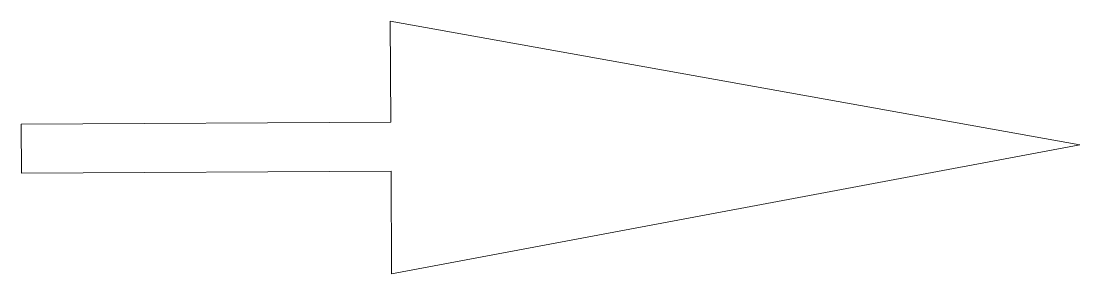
# Model space of a CAD drawing. Header units: metres. Extents: x -55 to 263, y -124 to 62.
# Drawn here: x 21.234 to 24.384, y 27.235 to 27.985 of the extents above; entities that cross this region are included whole.
import ezdxf

# ---------------------------------------------------------------- set-up
doc = ezdxf.new("R2010")
doc.units = ezdxf.units.M
for name, color, linetype, lineweight in [('0-1', 7, 'Continuous', 5), ('47VEGET-1', 53, 'Continuous', 5), ('70LINEA-2', 50, 'Continuous', 5)]:
    doc.layers.add(name, color=color, linetype=linetype, lineweight=lineweight)

# ---------------------------------------------------------------- blocks, each defined once
blk = doc.blocks.new('Street Paint - Arrow - Arrow-V267-A1 _ A250')
at = {"layer": '70LINEA-2'}
for p, q in [((24.3841, 27.6174), (22.3319, 27.9847)), ((22.3319, 27.9847), (22.3336, 27.6846)), ((22.3336, 27.6846), (21.2336, 27.6785)), ((21.2336, 27.6785), (21.2344, 27.5335)), ((24.3841, 27.6173), (22.336, 27.2346)), ((22.3361, 27.2347), (24.3841, 27.6174)), ((24.3841, 27.6173), (24.3841, 27.6174)), ((21.2344, 27.5335), (22.3344, 27.5395)), ((22.3343, 27.5394), (21.2344, 27.5333)), ((22.3344, 27.5395), (22.3361, 27.2347)), ((21.2344, 27.5333), (21.2344, 27.5335)), ((22.336, 27.2346), (22.3361, 27.2347))]:
    blk.add_line(p, q, dxfattribs=at)
blk = doc.blocks.new('22011_AR_rvt-1-A1 _ A250')
at = {"layer": '47VEGET-1'}
blk.add_blockref('Street Paint - Arrow - Arrow-V267-A1 _ A250', (0, 0), dxfattribs=at)

msp = doc.modelspace()

# ---------------------------------------------------------------- block references
at = {"layer": '0-1'}
msp.add_blockref('22011_AR_rvt-1-A1 _ A250', (0, 0), dxfattribs=at)

doc.saveas('drawing.dxf')
